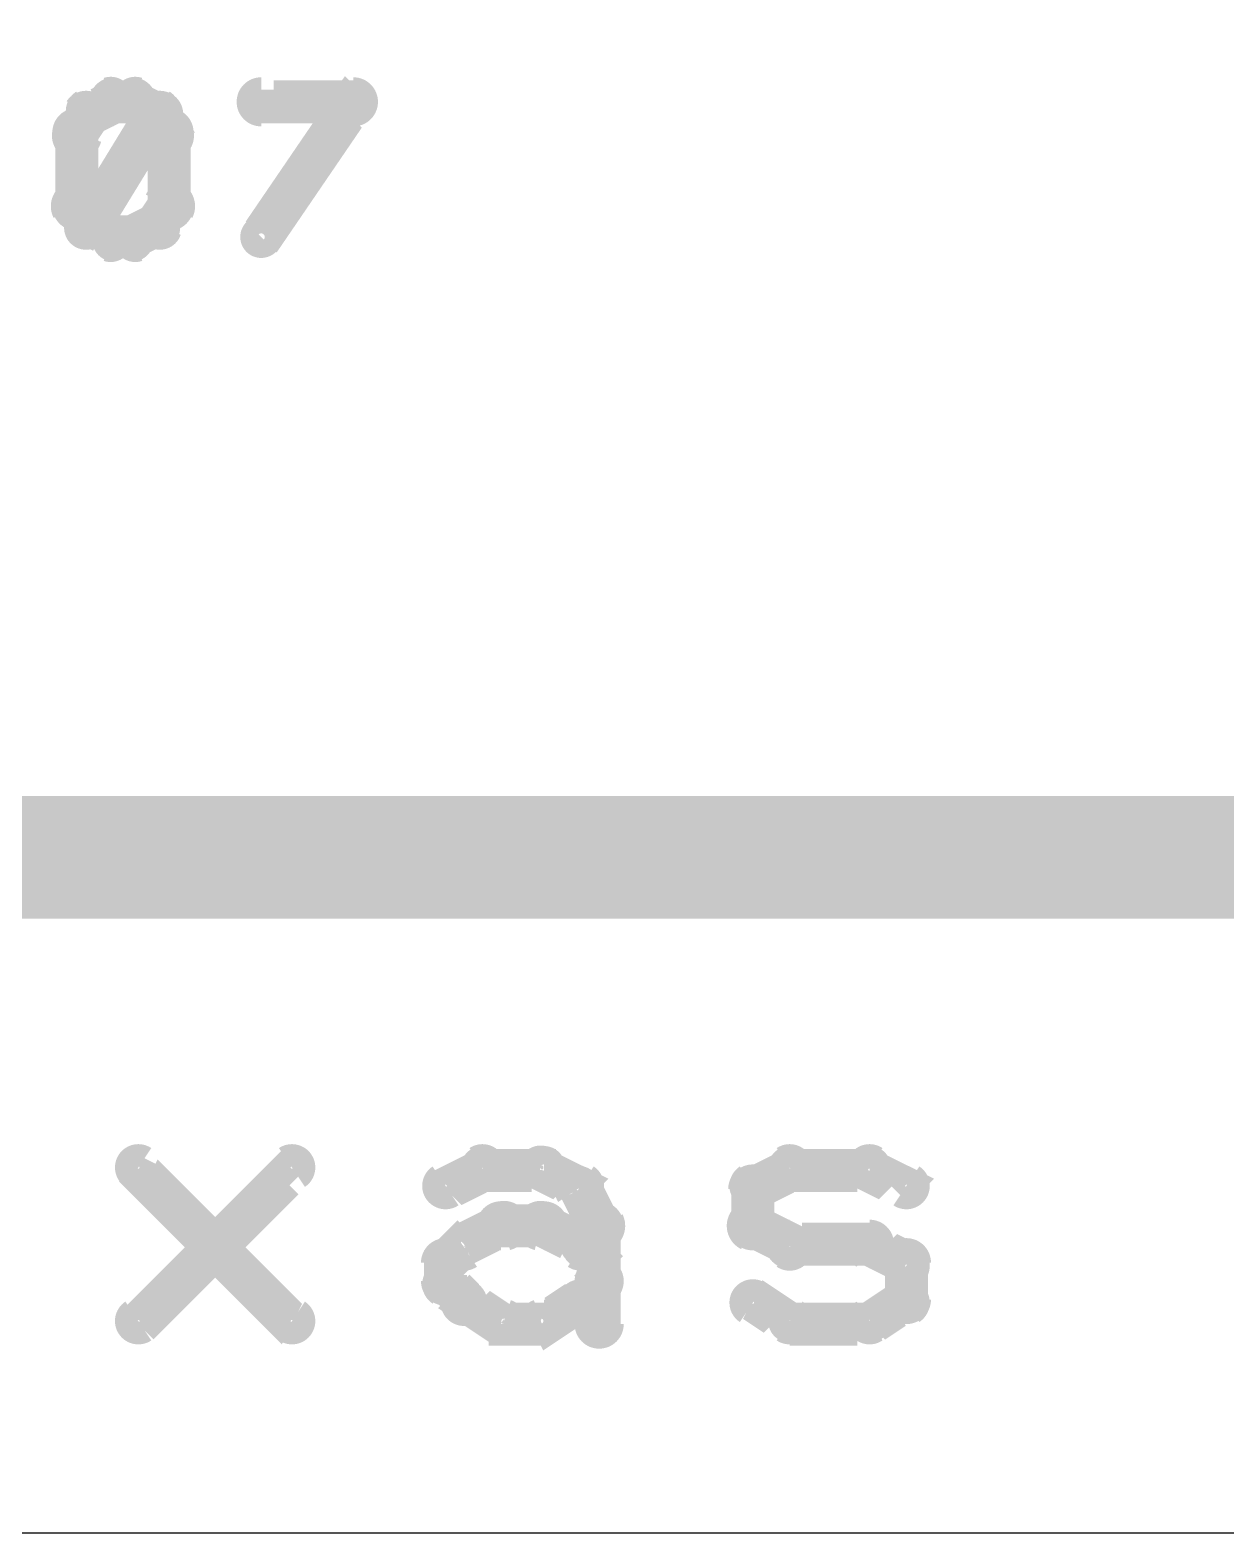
# Model space of a CAD drawing. Extents: x 7835 to 14160, y 8914 to 11568.
# Drawn here: x 8707.4 to 8902, y 9315 to 9559.7 of the extents above; entities that cross this region are included whole.
import ezdxf

# ---------------------------------------------------------------- set-up
doc = ezdxf.new("R2010")
doc.units = 0
for name, color, linetype in [('_BOARD', 254, 'CONTINUOUS'), ('DOCUMENTATION1', 3, 'CONTINUOUS'), ('TOP_SILKSCREEN', 1, 'CONTINUOUS')]:
    doc.layers.add(name, color=color, linetype=linetype)

msp = doc.modelspace()

# ---------------------------------------------------------------- linework, layer by layer
at = {"layer": '_BOARD', "color": 3}
msp.add_lwpolyline([(7835, 9315), (11640, 9315), (11640, 9315), (11640, 11565), (11640, 11565), (7835, 11565), (7835, 11565), (7835, 9315), (7835, 9315)], close=True, dxfattribs=at)
at = {"layer": 'DOCUMENTATION1', "color": 94}
msp.add_lwpolyline([(9130, 9740, 20, 20, 0), (7895, 9740, 0, 0, 0), (7895, 9740, 10, 10, 0), (7895, 9745, 10, 10, 1), (7895, 9735, 0, 0, 0), (7900, 9740, 10, 10, 1), (7890, 9740, 0, 0, 0), (7895, 9740, 0, 0, 0), (7895, 9740, 20, 20, 0), (7895, 9425, 20, 20, 0), (7895, 9425, 0, 0, 0), (7895, 9425, 10, 10, 0), (7890, 9425, 10, 10, 1), (7900, 9425, 0, 0, 0), (7895, 9430, 10, 10, 1), (7895, 9420, 0, 0, 0), (7895, 9425, 0, 0, 0), (7895, 9425, 20, 20, 0), (9130, 9425, 0, 0, 0)], format="xyseb", dxfattribs=at)
at = {"layer": 'TOP_SILKSCREEN', "color": 135}
for points in [[(8721, 9547, 4, 4, 1), (8720, 9550, 0, 0, 0), (8721, 9548, 0, 0, 0), (8721, 9548, 7, 7, 0), (8717, 9546, 7, 7, 0), (8717, 9546, 0, 0, 0), (8717, 9546, 4, 4, 0), (8716, 9548, 4, 4, 1), (8718, 9545, 0, 0, 0)], [(8724, 9546, 4, 4, 1), (8724, 9550, 0, 0, 0), (8724, 9548, 0, 0, 0), (8724, 9548, 7, 7, 0), (8721, 9548, 7, 7, 0), (8721, 9548, 0, 0, 0), (8721, 9548, 4, 4, 0), (8721, 9550, 4, 4, 1), (8721, 9546, 0, 0, 0)], [(8727, 9545, 4, 4, 1), (8729, 9548, 0, 0, 0), (8728, 9546, 0, 0, 0), (8728, 9546, 7, 7, 0), (8724, 9548, 7, 7, 0), (8724, 9548, 0, 0, 0), (8724, 9548, 4, 4, 0), (8725, 9550, 4, 4, 1), (8724, 9547, 0, 0, 0)], [(8760, 9546, 4, 4, 1), (8760, 9550, 0, 0, 0), (8760, 9548, 0, 0, 0), (8760, 9548, 7, 7, 0), (8745, 9548, 7, 7, 0), (8745, 9548, 0, 0, 0), (8745, 9548, 4, 4, 0), (8745, 9550, 4, 4, 1), (8745, 9546, 0, 0, 0)], [(8744, 9527, 4, 4, 1), (8746, 9525, 0, 0, 0), (8745, 9526, 0, 0, 0), (8745, 9526, 7, 7, 0), (8760, 9548, 7, 7, 0), (8760, 9548, 0, 0, 0), (8760, 9548, 4, 4, 0), (8761, 9547, 4, 4, 1), (8759, 9549, 0, 0, 0)], [(8718, 9545, 4, 4, 1), (8715, 9547, 0, 0, 0), (8717, 9546, 0, 0, 0), (8717, 9546, 7, 7, 0), (8715, 9543, 7, 7, 0), (8715, 9543, 0, 0, 0), (8715, 9543, 4, 4, 0), (8713, 9543, 4, 4, 1), (8717, 9542, 0, 0, 0)], [(8715, 9528, 4, 4, 1), (8718, 9527, 0, 0, 0), (8717, 9528, 0, 0, 0), (8717, 9528, 7, 7, 0), (8728, 9546, 7, 7, 0), (8728, 9546, 0, 0, 0), (8728, 9546, 4, 4, 0), (8730, 9545, 4, 4, 1), (8727, 9547, 0, 0, 0)], [(8728, 9542, 4, 4, 1), (8732, 9543, 0, 0, 0), (8730, 9543, 0, 0, 0), (8730, 9543, 7, 7, 0), (8728, 9546, 7, 7, 0), (8728, 9546, 0, 0, 0), (8728, 9546, 4, 4, 0), (8730, 9547, 4, 4, 1), (8727, 9545, 0, 0, 0)], [(8717, 9543, 4, 4, 1), (8713, 9543, 0, 0, 0), (8715, 9543, 0, 0, 0), (8715, 9543, 7, 7, 0), (8715, 9531, 7, 7, 0), (8715, 9531, 0, 0, 0), (8715, 9531, 4, 4, 0), (8713, 9531, 4, 4, 1), (8717, 9531, 0, 0, 0)], [(8728, 9531, 4, 4, 1), (8732, 9531, 0, 0, 0), (8730, 9531, 0, 0, 0), (8730, 9531, 7, 7, 0), (8730, 9543, 7, 7, 0), (8730, 9543, 0, 0, 0), (8730, 9543, 4, 4, 0), (8732, 9543, 4, 4, 1), (8728, 9543, 0, 0, 0)], [(8717, 9532, 4, 4, 1), (8713, 9530, 0, 0, 0), (8715, 9531, 0, 0, 0), (8715, 9531, 7, 7, 0), (8717, 9528, 7, 7, 0), (8717, 9528, 0, 0, 0), (8717, 9528, 4, 4, 0), (8715, 9527, 4, 4, 1), (8718, 9528, 0, 0, 0)], [(8727, 9528, 4, 4, 1), (8730, 9527, 0, 0, 0), (8728, 9528, 0, 0, 0), (8728, 9528, 7, 7, 0), (8730, 9531, 7, 7, 0), (8730, 9531, 0, 0, 0), (8730, 9531, 4, 4, 0), (8732, 9530, 4, 4, 1), (8728, 9532, 0, 0, 0)], [(8718, 9529, 4, 4, 1), (8716, 9526, 0, 0, 0), (8717, 9528, 0, 0, 0), (8717, 9528, 7, 7, 0), (8721, 9526, 7, 7, 0), (8721, 9526, 0, 0, 0), (8721, 9526, 4, 4, 0), (8720, 9524, 4, 4, 1), (8721, 9527, 0, 0, 0)], [(8724, 9527, 4, 4, 1), (8725, 9524, 0, 0, 0), (8724, 9526, 0, 0, 0), (8724, 9526, 7, 7, 0), (8728, 9528, 7, 7, 0), (8728, 9528, 0, 0, 0), (8728, 9528, 4, 4, 0), (8729, 9526, 4, 4, 1), (8727, 9529, 0, 0, 0)], [(8721, 9527, 4, 4, 1), (8721, 9524, 0, 0, 0), (8721, 9526, 0, 0, 0), (8721, 9526, 7, 7, 0), (8724, 9526, 7, 7, 0), (8724, 9526, 0, 0, 0), (8724, 9526, 4, 4, 0), (8724, 9524, 4, 4, 1), (8724, 9527, 0, 0, 0)], [(8724, 9351, 4, 4, 1), (8726, 9348, 0, 0, 0), (8725, 9349, 0, 0, 0), (8725, 9349, 7, 7, 0), (8750, 9374, 7, 7, 0), (8750, 9374, 0, 0, 0), (8750, 9374, 4, 4, 0), (8751, 9373, 4, 4, 1), (8749, 9376, 0, 0, 0)], [(8749, 9348, 4, 4, 1), (8751, 9351, 0, 0, 0), (8750, 9349, 0, 0, 0), (8750, 9349, 7, 7, 0), (8725, 9374, 7, 7, 0), (8725, 9374, 0, 0, 0), (8725, 9374, 4, 4, 0), (8726, 9376, 4, 4, 1), (8724, 9373, 0, 0, 0)], [(8774, 9373, 4, 4, 1), (8776, 9370, 0, 0, 0), (8775, 9371, 0, 0, 0), (8775, 9371, 7, 7, 0), (8781, 9374, 7, 7, 0), (8781, 9374, 0, 0, 0), (8781, 9374, 4, 4, 0), (8782, 9373, 4, 4, 1), (8780, 9376, 0, 0, 0)], [(8781, 9376, 4, 4, 1), (8781, 9373, 0, 0, 0), (8781, 9374, 0, 0, 0), (8781, 9374, 7, 7, 0), (8791, 9374, 7, 7, 0), (8791, 9374, 0, 0, 0), (8791, 9374, 4, 4, 0), (8791, 9373, 4, 4, 1), (8791, 9376, 0, 0, 0)], [(8791, 9376, 4, 4, 1), (8790, 9373, 0, 0, 0), (8791, 9374, 0, 0, 0), (8791, 9374, 7, 7, 0), (8797, 9371, 7, 7, 0), (8797, 9371, 0, 0, 0), (8797, 9371, 4, 4, 0), (8796, 9370, 4, 4, 1), (8798, 9373, 0, 0, 0)], [(8824, 9373, 4, 4, 1), (8826, 9370, 0, 0, 0), (8825, 9371, 0, 0, 0), (8825, 9371, 7, 7, 0), (8831, 9374, 7, 7, 0), (8831, 9374, 0, 0, 0), (8831, 9374, 4, 4, 0), (8832, 9373, 4, 4, 1), (8830, 9376, 0, 0, 0)], [(8831, 9376, 4, 4, 1), (8831, 9373, 0, 0, 0), (8831, 9374, 0, 0, 0), (8831, 9374, 7, 7, 0), (8844, 9374, 7, 7, 0), (8844, 9374, 0, 0, 0), (8844, 9374, 4, 4, 0), (8844, 9373, 4, 4, 1), (8844, 9376, 0, 0, 0)], [(8845, 9376, 4, 4, 1), (8843, 9373, 0, 0, 0), (8844, 9374, 0, 0, 0), (8844, 9374, 7, 7, 0), (8850, 9371, 7, 7, 0), (8850, 9371, 0, 0, 0), (8850, 9371, 4, 4, 0), (8849, 9370, 4, 4, 1), (8851, 9373, 0, 0, 0)], [(8823, 9365, 4, 4, 1), (8827, 9365, 0, 0, 0), (8825, 9365, 0, 0, 0), (8825, 9365, 7, 7, 0), (8825, 9371, 7, 7, 0), (8825, 9371, 0, 0, 0), (8825, 9371, 4, 4, 0), (8827, 9371, 4, 4, 1), (8823, 9371, 0, 0, 0)], [(8798, 9372, 4, 4, 1), (8795, 9370, 0, 0, 0), (8797, 9371, 0, 0, 0), (8797, 9371, 7, 7, 0), (8800, 9365, 7, 7, 0), (8800, 9365, 0, 0, 0), (8800, 9365, 4, 4, 0), (8798, 9364, 4, 4, 1), (8802, 9366, 0, 0, 0)], [(8777, 9363, 4, 4, 1), (8779, 9360, 0, 0, 0), (8778, 9362, 0, 0, 0), (8778, 9362, 7, 7, 0), (8784, 9365, 7, 7, 0), (8784, 9365, 0, 0, 0), (8784, 9365, 4, 4, 0), (8785, 9363, 4, 4, 1), (8784, 9367, 0, 0, 0)], [(8784, 9367, 4, 4, 1), (8784, 9363, 0, 0, 0), (8784, 9365, 0, 0, 0), (8784, 9365, 7, 7, 0), (8791, 9365, 7, 7, 0), (8791, 9365, 0, 0, 0), (8791, 9365, 4, 4, 0), (8791, 9363, 4, 4, 1), (8791, 9367, 0, 0, 0)], [(8791, 9367, 4, 4, 1), (8790, 9363, 0, 0, 0), (8791, 9365, 0, 0, 0), (8791, 9365, 7, 7, 0), (8797, 9362, 7, 7, 0), (8797, 9362, 0, 0, 0), (8797, 9362, 4, 4, 0), (8796, 9360, 4, 4, 1), (8798, 9363, 0, 0, 0)], [(8802, 9365, 4, 4, 1), (8798, 9365, 0, 0, 0), (8800, 9365, 0, 0, 0), (8800, 9365, 7, 7, 0), (8800, 9356, 7, 7, 0), (8800, 9356, 0, 0, 0), (8800, 9356, 4, 4, 0), (8798, 9356, 4, 4, 1), (8802, 9356, 0, 0, 0)], [(8830, 9360, 4, 4, 1), (8832, 9363, 0, 0, 0), (8831, 9362, 0, 0, 0), (8831, 9362, 7, 7, 0), (8825, 9365, 7, 7, 0), (8825, 9365, 0, 0, 0), (8825, 9365, 4, 4, 0), (8826, 9367, 4, 4, 1), (8824, 9363, 0, 0, 0)], [(8774, 9360, 4, 4, 1), (8776, 9358, 0, 0, 0), (8775, 9359, 0, 0, 0), (8775, 9359, 7, 7, 0), (8778, 9362, 7, 7, 0), (8778, 9362, 0, 0, 0), (8778, 9362, 4, 4, 0), (8779, 9361, 4, 4, 1), (8777, 9363, 0, 0, 0)], [(8798, 9363, 4, 4, 1), (8796, 9361, 0, 0, 0), (8797, 9362, 0, 0, 0), (8797, 9362, 7, 7, 0), (8800, 9359, 7, 7, 0), (8800, 9359, 0, 0, 0), (8800, 9359, 4, 4, 0), (8799, 9358, 4, 4, 1), (8801, 9360, 0, 0, 0)], [(8844, 9360, 4, 4, 1), (8844, 9364, 0, 0, 0), (8844, 9362, 0, 0, 0), (8844, 9362, 7, 7, 0), (8831, 9362, 7, 7, 0), (8831, 9362, 0, 0, 0), (8831, 9362, 4, 4, 0), (8831, 9364, 4, 4, 1), (8831, 9360, 0, 0, 0)], [(8849, 9357, 4, 4, 1), (8851, 9360, 0, 0, 0), (8850, 9359, 0, 0, 0), (8850, 9359, 7, 7, 0), (8844, 9362, 7, 7, 0), (8844, 9362, 0, 0, 0), (8844, 9362, 4, 4, 0), (8845, 9363, 4, 4, 1), (8843, 9360, 0, 0, 0)], [(8773, 9356, 4, 4, 1), (8777, 9356, 0, 0, 0), (8775, 9356, 0, 0, 0), (8775, 9356, 7, 7, 0), (8775, 9359, 7, 7, 0), (8775, 9359, 0, 0, 0), (8775, 9359, 4, 4, 0), (8777, 9359, 4, 4, 1), (8773, 9359, 0, 0, 0)], [(8848, 9353, 4, 4, 1), (8852, 9353, 0, 0, 0), (8850, 9353, 0, 0, 0), (8850, 9353, 7, 7, 0), (8850, 9359, 7, 7, 0), (8850, 9359, 0, 0, 0), (8850, 9359, 4, 4, 0), (8852, 9359, 4, 4, 1), (8848, 9359, 0, 0, 0)], [(8777, 9351, 4, 4, 1), (8779, 9354, 0, 0, 0), (8778, 9353, 0, 0, 0), (8778, 9353, 7, 7, 0), (8775, 9356, 7, 7, 0), (8775, 9356, 0, 0, 0), (8775, 9356, 4, 4, 0), (8776, 9357, 4, 4, 1), (8774, 9354, 0, 0, 0)], [(8801, 9354, 4, 4, 1), (8799, 9357, 0, 0, 0), (8800, 9356, 0, 0, 0), (8800, 9356, 7, 7, 0), (8797, 9353, 7, 7, 0), (8797, 9353, 0, 0, 0), (8797, 9353, 4, 4, 0), (8796, 9354, 4, 4, 1), (8798, 9351, 0, 0, 0)], [(8802, 9356, 4, 4, 1), (8798, 9356, 0, 0, 0), (8800, 9356, 0, 0, 0), (8800, 9356, 7, 7, 0), (8800, 9349, 7, 7, 0), (8800, 9349, 0, 0, 0), (8800, 9349, 4, 4, 0), (8798, 9349, 4, 4, 1), (8802, 9349, 0, 0, 0)], [(8784, 9348, 4, 4, 1), (8785, 9351, 0, 0, 0), (8784, 9349, 0, 0, 0), (8784, 9349, 7, 7, 0), (8778, 9353, 7, 7, 0), (8778, 9353, 0, 0, 0), (8778, 9353, 4, 4, 0), (8779, 9354, 4, 4, 1), (8777, 9351, 0, 0, 0)], [(8798, 9351, 4, 4, 1), (8796, 9354, 0, 0, 0), (8797, 9353, 0, 0, 0), (8797, 9353, 7, 7, 0), (8791, 9349, 7, 7, 0), (8791, 9349, 0, 0, 0), (8791, 9349, 4, 4, 0), (8790, 9351, 4, 4, 1), (8791, 9348, 0, 0, 0)], [(8826, 9354, 4, 4, 1), (8824, 9351, 0, 0, 0), (8825, 9353, 0, 0, 0), (8825, 9353, 7, 7, 0), (8831, 9349, 7, 7, 0), (8831, 9349, 0, 0, 0), (8831, 9349, 4, 4, 0), (8830, 9348, 4, 4, 1), (8832, 9351, 0, 0, 0)], [(8843, 9351, 4, 4, 1), (8845, 9348, 0, 0, 0), (8844, 9349, 0, 0, 0), (8844, 9349, 7, 7, 0), (8850, 9353, 7, 7, 0), (8850, 9353, 0, 0, 0), (8850, 9353, 4, 4, 0), (8851, 9351, 4, 4, 1), (8849, 9354, 0, 0, 0)], [(8791, 9348, 4, 4, 1), (8791, 9351, 0, 0, 0), (8791, 9349, 0, 0, 0), (8791, 9349, 7, 7, 0), (8784, 9349, 7, 7, 0), (8784, 9349, 0, 0, 0), (8784, 9349, 4, 4, 0), (8784, 9351, 4, 4, 1), (8784, 9348, 0, 0, 0)], [(8831, 9351, 4, 4, 1), (8831, 9348, 0, 0, 0), (8831, 9349, 0, 0, 0), (8831, 9349, 7, 7, 0), (8844, 9349, 7, 7, 0), (8844, 9349, 0, 0, 0), (8844, 9349, 4, 4, 0), (8844, 9348, 4, 4, 1), (8844, 9351, 0, 0, 0)]]:
    msp.add_lwpolyline(points, format="xyseb", dxfattribs=at)

doc.saveas('drawing.dxf')
